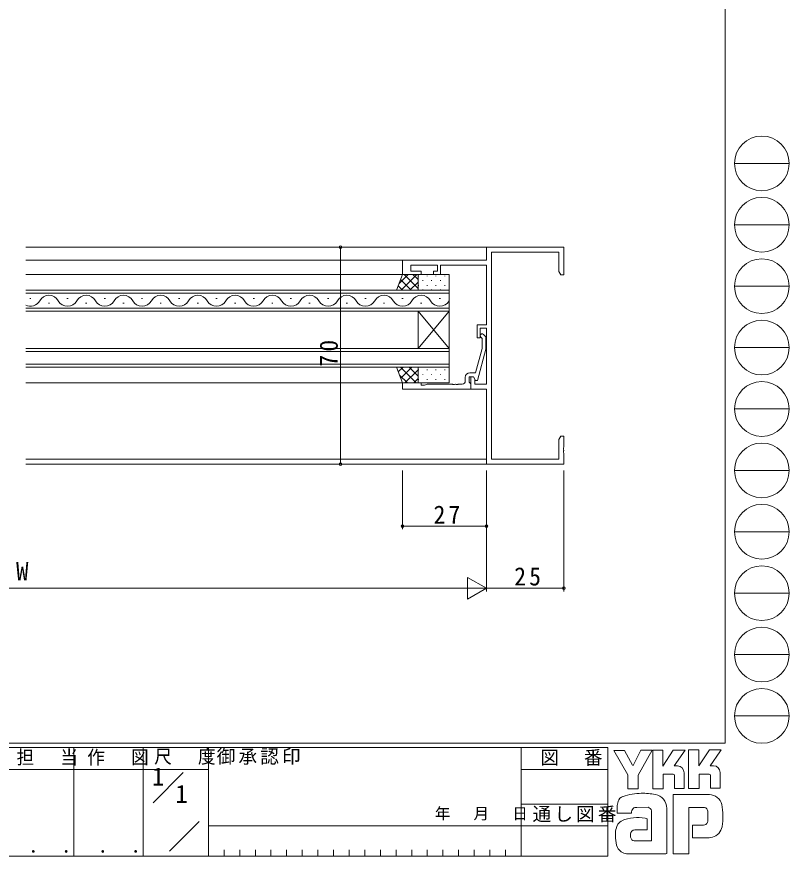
# Model space of a CAD drawing. Units: millimetres, scale not verified. Extents: x -594 to 199, y -420 to 144.
# Drawn here: x -49.6 to 199.4, y -420 to -149.3 of the extents above; entities that cross this region are included whole.
import ezdxf
from ezdxf.enums import TextEntityAlignment as Align

# ---------------------------------------------------------------- set-up
doc = ezdxf.new("R2010")
doc.units = ezdxf.units.MM
doc.header["$LTSCALE"] = 2
for name, color, linetype, lineweight in [('0-1_YKK_ZWAK', 7, 'Continuous', 9), ('0-3_YKK_11', 7, 'Continuous', 9), ('0-4_YKK_12', 2, 'Continuous', 9), ('0-5_YKK_13', 4, 'Continuous', 9), ('0-7_YKK_D', 6, 'Continuous', 9)]:
    doc.layers.add(name, color=color, linetype=linetype, lineweight=lineweight)
doc.layers.add('0-2_USER1', color=7, linetype='Continuous')
doc.styles.add('ＭＳ ゴシック', font='')
doc.styles.get('ＭＳ ゴシック').set_extended_font_data('MS Gothic')

msp = doc.modelspace()

# ---------------------------------------------------------------- linework, layer by layer
at = {"layer": '0-1_YKK_ZWAK'}
for p, q in [((178.8, 141.4), (178.8, -383.6)), ((181.776, -196.616), (199.416, -196.616)), ((181.776, -216.412), (199.416, -216.412)), ((181.776, -236.208), (199.416, -236.208)), ((181.776, -256.004), (199.416, -256.004)), ((181.776, -275.8), (199.416, -275.8)), ((181.776, -295.596), (199.416, -295.596)), ((181.776, -315.392), (199.416, -315.392)), ((181.776, -335.188), (199.416, -335.188)), ((181.776, -354.984), (199.416, -354.984)), ((181.776, -374.78), (199.416, -374.78)), ((178.8, -383.6), (-591.2, -383.6)), ((141, -385), (-591.2, -385)), ((-31.2, -385), (-31.2, -420)), ((-8.8, -385), (-8.8, -420)), ((12.2, -385), (12.2, -420)), ((113, -385), (113, -420)), ((141, -385), (141, -420)), ((142.837, -385.906), (146.351, -385.906)), ((147.432, -393.799), (142.837, -385.906)), ((151.636, -385.798), (149.081, -390.771)), ((155.46, -398.231), (155.46, -385.825)), ((166.974, -385.717), (170.245, -385.717)), ((166.974, -398.123), (166.974, -385.717)), ((173.678, -385.717), (177.462, -385.717)), ((177.083, -386.365), (173.961, -390.825)), ((177.462, -385.717), (177.083, -386.365)), ((-7.816, -391.999), (-76, -391.999)), ((-7.816, -391.999), (12.2, -391.999)), ((113, -392), (141, -392)), ((163.379, -390.906), (162.34, -390.906)), ((175.001, -390.825), (173.961, -390.825)), ((-5.63, -402.736), (4.064, -393.043)), ((161.974, -393.582), (158.784, -393.582)), ((165.542, -393.069), (165.542, -398.15)), ((170.38, -393.555), (170.38, -398.123)), ((173.569, -393.555), (170.38, -393.555)), ((174.002, -393.717), (173.569, -393.555)), ((174.002, -398.096), (174.002, -393.717)), ((177.164, -393.069), (177.164, -398.096)), ((173.624, -400.096), (162.028, -400.096)), ((162.028, -400.096), (162.028, -419.206)), ((170.38, -398.123), (166.974, -398.123)), ((174.002, -398.046), (174.052, -398.096)), ((177.164, -398.096), (174.002, -398.096)), ((113, -403.199), (141, -403.199)), ((143.918, -406.07), (143.918, -404.141)), ((153.946, -404.205), (150.248, -404.275)), ((155.027, -415.071), (155.027, -405.34)), ((159.92, -404.583), (159.92, -419.179)), ((167.055, -404.259), (171.704, -404.259)), ((167.055, -419.206), (167.055, -404.259)), ((173.173, -405.756), (173.191, -408.391)), ((148.567, -406.07), (143.918, -406.07)), ((-0.328, -418.345), (9.196, -408.821)), ((12.2, -410.2), (113, -410.2)), ((141, -410.199), (113, -410.199)), ((168.272, -409.989), (168.272, -414.125)), ((171.813, -409.989), (168.272, -409.989)), ((153.676, -411.53), (149.681, -411.535)), ((173.596, -414.125), (174.678, -413.882)), ((149.405, -415.071), (155.027, -415.071)), ((154.595, -415.071), (154.946, -415.071)), ((155.027, -415.07), (155.028, -415.071)), ((168.272, -414.125), (173.596, -414.125)), ((17.24, -417.9), (17.24, -420)), ((22.28, -417.9), (22.28, -420)), ((27.32, -417.9), (27.32, -420)), ((32.36, -417.9), (32.36, -420)), ((37.4, -417.9), (37.4, -420)), ((42.44, -417.9), (42.44, -420)), ((47.48, -417.9), (47.48, -420)), ((52.52, -417.9), (52.52, -420)), ((57.56, -417.9), (57.56, -420)), ((62.6, -417.9), (62.6, -420)), ((67.64, -417.9), (67.64, -420)), ((72.68, -417.9), (72.68, -420)), ((77.72, -417.9), (77.72, -420)), ((82.76, -417.9), (82.76, -420)), ((87.8, -417.9), (87.8, -420)), ((92.84, -417.9), (92.84, -420)), ((97.88, -417.9), (97.88, -420)), ((102.92, -417.9), (102.92, -420)), ((107.96, -417.9), (107.96, -420)), ((148.567, -419.26), (147.08, -419.26)), ((159.595, -419.233), (148.567, -419.26)), ((159.92, -419.179), (159.595, -419.233)), ((-591.2, -420), (141, -420))]:
    msp.add_line(p, q, dxfattribs=at)
for points in [[(146.351, -385.906), (148.864, -390.609), (149.081, -390.771)], [(151.636, -385.798), (155.262, -385.798), (150.729, -393.826)], [(155.46, -385.825), (158.676, -385.825), (158.676, -390.923), (162.055, -385.771)], [(162.055, -385.771), (165.88, -385.771), (162.34, -390.906)], [(170.245, -385.717), (170.245, -390.908), (173.678, -385.717)], [(150.729, -393.826), (150.729, -398.258), (147.432, -398.258), (147.432, -393.799)], [(158.784, -393.582), (158.784, -398.231), (155.46, -398.231)], [(165.542, -398.15), (162.406, -398.15), (162.406, -393.744), (161.974, -393.582)], [(152.973, -407.773), (153.676, -407.935), (153.676, -411.53)], [(162.028, -419.206), (166.271, -419.206), (167.055, -419.206)]]:
    msp.add_lwpolyline(points, dxfattribs=at)
for centre in [(190.596, -196.616), (190.596, -216.412), (190.596, -236.208), (190.596, -256.004), (190.596, -275.8), (190.596, -295.596), (190.596, -315.392), (190.596, -335.188), (190.596, -354.984), (190.596, -374.78)]:
    msp.add_circle(centre, 8.82, dxfattribs=at)
for centre, radius, start, end in [((163.379, -393.069), 2.163, 0.00165, 89.99603), ((175, -392.988), 2.163, 0.00165, 89.99603), ((151.722, -417.401), 17.68, 89.89165, 109.30847), ((152.241, -420.463), 20.748, 78.78009, 91.46938), ((155.53, -404.496), 4.449, 40.66422, 80.31693), ((173.472, -404.44), 4.341, 14.44571, 87.08746), ((148.959, -404.166), 5.037, 158.41083, 179.71774), ((146.606, -403.055), 2.444, 109.02126, 161.51263), ((155.309, -404.485), 4.612, 358.78058, 38.76563), ((150.675, -406.007), 2.109, 138.46381, 181.71359), ((150.115, -405.971), 1.701, 85.50551, 126.78038), ((153.456, -405.754), 1.625, 14.75519, 72.44994), ((171.865, -405.479), 1.229, 16.43123, 96.91661), ((169.531, -406.208), 3.673, 4.93422, 17.03551), ((157.166, -407.187), 20.86, 350.99026, 10.67624), ((147.427, -411.927), 3.908, 121.8271, 169.08475), ((150.52, -420.854), 13.309, 79.38097, 112.05824), ((169.51, -408.041), 3.697, 343.6902, 354.75362), ((154.449, -413.395), 11.082, 168.76372, 199.80078), ((171.814, -408.684), 1.306, 269.95467, 342.90144), ((173.535, -409.745), 4.291, 285.4429, 349.90448), ((150.582, -413.328), 2.369, 171.08202, 216.71922), ((149.69, -412.979), 1.445, 90.33952, 178.03638), ((149.65, -413.565), 1.526, 230.97279, 260.7549), ((147.44, -415.443), 3.823, 207.31435, 263.59464)]:
    msp.add_arc(centre, radius, start, end, dxfattribs=at)
at = {"layer": '0-3_YKK_11'}
for p, q in [((101.797, -223.6), (126.797, -223.6)), ((101.797, -227.8), (101.797, -223.6)), ((126.797, -223.6), (126.797, -232.6)), ((125.167, -225.23), (103.427, -225.23)), ((103.427, -225.23), (103.427, -291.97)), ((125.167, -231.509), (125.167, -225.23)), ((74.797, -227.8), (101.797, -227.8)), ((74.797, -232.4), (74.797, -227.8)), ((77.497, -229.43), (77.497, -231.4)), ((85.997, -229.43), (77.497, -229.43)), ((85.997, -231.4), (85.997, -229.43)), ((86.997, -229.43), (86.997, -232.4)), ((101.797, -229.43), (86.997, -229.43)), ((101.797, -248.7), (101.797, -229.43)), ((80.797, -232.4), (74.797, -232.4)), ((77.497, -231.4), (80.797, -231.4)), ((80.797, -231.4), (80.797, -232.4)), ((84.797, -231.4), (85.997, -231.4)), ((84.797, -232.4), (84.797, -231.4)), ((86.997, -232.4), (84.797, -232.4)), ((125.797, -232.6), (125.167, -231.509)), ((126.797, -232.6), (125.797, -232.6)), ((98.797, -248.7), (101.797, -248.7)), ((98.797, -252.9), (98.797, -248.7)), ((99.797, -249.7), (99.797, -252.9)), ((101.797, -249.7), (99.797, -249.7)), ((101.797, -267.77), (101.797, -249.7)), ((99.797, -252.9), (98.797, -252.9)), ((100.397, -253.049), (99.972, -252.624)), ((100.397, -256.339), (100.397, -253.049)), ((100.821, -251.776), (101.597, -252.551)), ((101.597, -252.551), (101.597, -256.497)), ((98.317, -264.1), (100.397, -256.339)), ((101.597, -256.497), (98.89, -266.6)), ((96.497, -264.1), (98.317, -264.1)), ((74.797, -267.4), (80.797, -267.4)), ((74.797, -269.4), (74.797, -267.4)), ((80.797, -267.4), (80.797, -268.1)), ((81.797, -268.1), (82.703, -267.77)), ((82.703, -267.77), (90.839, -267.77)), ((90.839, -267.77), (91.022, -267.89)), ((91.022, -267.89), (91.572, -267.89)), ((91.572, -267.89), (91.755, -267.77)), ((91.755, -267.77), (91.839, -267.77)), ((91.839, -267.77), (92.022, -267.89)), ((92.022, -267.89), (92.572, -267.89)), ((92.572, -267.89), (92.755, -267.77)), ((92.755, -267.77), (93.997, -267.77)), ((94.997, -266.77), (94.997, -265.6)), ((96.297, -265.4), (96.297, -267.2)), ((97.597, -265.4), (96.297, -265.4)), ((96.297, -267.2), (96.497, -267.4)), ((96.497, -267.4), (96.797, -267.7)), ((96.797, -265.4), (97.597, -265.4)), ((96.797, -269.4), (96.797, -265.4)), ((96.797, -267.7), (96.797, -269.4)), ((97.597, -265.4), (98.097, -266.266)), ((98.29, -266.6), (97.597, -265.4)), ((98.097, -266.266), (98.097, -267.77)), ((98.097, -267.77), (101.797, -267.77)), ((98.89, -266.6), (98.29, -266.6)), ((96.797, -269.4), (74.797, -269.4)), ((80.797, -268.1), (81.797, -268.1)), ((101.797, -269.4), (96.797, -269.4)), ((101.797, -293.6), (101.797, -269.4)), ((125.167, -285.691), (125.797, -284.6)), ((125.167, -291.97), (125.167, -285.691)), ((125.797, -284.6), (126.797, -284.6)), ((126.797, -284.6), (126.797, -288.142)), ((126.797, -288.142), (126.677, -288.325)), ((126.677, -288.325), (126.677, -288.875)), ((126.677, -288.875), (126.797, -289.058)), ((126.797, -289.142), (126.677, -289.325)), ((126.677, -289.325), (126.677, -289.875)), ((126.797, -289.058), (126.797, -289.142)), ((103.427, -291.97), (125.167, -291.97)), ((126.677, -289.875), (126.797, -290.058)), ((126.797, -290.058), (126.797, -293.6)), ((126.797, -293.6), (101.797, -293.6))]:
    msp.add_line(p, q, dxfattribs=at)
for centre, radius, start, end in [((100.397, -252.2), 0.6, 44.99998, 225), ((96.497, -265.6), 1.5, 90, 179.99998), ((93.997, -266.77), 1, 270, 359.99998)]:
    msp.add_arc(centre, radius, start, end, dxfattribs=at)
at = {"layer": '0-4_YKK_12'}
for p, q in [((102.097, -223.6), (-46.703, -223.6)), ((75.097, -227.8), (-46.703, -227.8)), ((75.297, -232.4), (-46.703, -232.4)), ((-46.703, -237.5), (89.797, -237.5)), ((89.797, -237.5), (89.797, -244.3)), ((89.797, -238.5), (-46.703, -238.5)), ((-45.403, -240.14), (-45.003, -240.14)), ((-33.403, -240.14), (-33.003, -240.14)), ((-21.403, -240.14), (-21.003, -240.14)), ((-9.403, -240.14), (-9.003, -240.14)), ((2.597, -240.14), (2.997, -240.14)), ((14.597, -240.14), (14.997, -240.14)), ((26.597, -240.14), (26.997, -240.14)), ((38.597, -240.14), (38.997, -240.14)), ((50.597, -240.14), (50.997, -240.14)), ((62.597, -240.14), (62.997, -240.14)), ((74.597, -240.14), (74.997, -240.14)), ((86.597, -240.14), (86.997, -240.14)), ((-46.703, -243.3), (89.797, -243.3)), ((-39.403, -241.66), (-39.003, -241.66)), ((-27.403, -241.66), (-27.003, -241.66)), ((-15.403, -241.66), (-15.003, -241.66)), ((-3.403, -241.66), (-3.003, -241.66)), ((8.597, -241.66), (8.997, -241.66)), ((20.597, -241.66), (20.997, -241.66)), ((32.597, -241.66), (32.997, -241.66)), ((44.597, -241.66), (44.997, -241.66)), ((56.597, -241.66), (56.997, -241.66)), ((68.597, -241.66), (68.997, -241.66)), ((80.597, -241.66), (80.997, -241.66)), ((89.797, -244.3), (-46.703, -244.3)), ((89.797, -256.3), (79.797, -244.3)), ((89.797, -244.3), (79.797, -256.3)), ((79.797, -244.3), (79.797, -256.3)), ((89.797, -244.3), (89.797, -256.3)), ((-46.703, -256.3), (89.797, -256.3)), ((89.797, -256.3), (89.797, -262.3)), ((89.797, -257.3), (-46.703, -257.3)), ((-46.703, -261.3), (89.797, -261.3)), ((89.797, -262.3), (-46.703, -262.3)), ((75.097, -267.4), (-46.703, -267.4)), ((101.797, -291.97), (-46.703, -291.97)), ((102.097, -293.6), (-46.703, -293.6))]:
    msp.add_line(p, q, dxfattribs=at)
for centre, start, end in [((-39.203, -242.577), 29.20253, 150.79745), ((-27.203, -242.577), 29.20253, 150.79745), ((-15.203, -242.577), 29.20253, 150.79745), ((-3.203, -242.577), 29.20253, 150.79745), ((8.797, -242.577), 29.20253, 150.79745), ((20.797, -242.577), 29.20253, 150.79745), ((32.797, -242.577), 29.20253, 150.79745), ((44.797, -242.577), 29.20253, 150.79745), ((56.797, -242.577), 29.20253, 150.79745), ((68.797, -242.577), 29.20253, 150.79745), ((80.797, -242.577), 29.20253, 150.79745), ((-45.203, -239.223), 244.12239, 330.79745), ((-33.203, -239.223), 209.20253, 330.79745), ((-21.203, -239.223), 209.20253, 330.79745), ((-9.203, -239.223), 209.20253, 330.79745), ((2.797, -239.223), 209.20253, 330.79745), ((14.797, -239.223), 209.20253, 330.79745), ((26.797, -239.223), 209.20253, 330.79745), ((38.797, -239.223), 209.20253, 330.79745), ((50.797, -239.223), 209.20253, 330.79745), ((62.797, -239.223), 209.20253, 330.79745), ((74.797, -239.223), 209.20253, 330.79745), ((86.797, -239.223), 209.20253, 330.79745)]:
    msp.add_arc(centre, 3.437, start, end, dxfattribs=at)
at = {"layer": '0-5_YKK_13'}
for p, q in [((72.797, -237.5), (74.797, -232.4)), ((76.6, -232.4), (73.633, -235.367)), ((79.429, -232.4), (74.329, -237.5)), ((74.797, -232.4), (79.797, -232.4)), ((79.797, -236.92), (75.277, -232.4)), ((79.797, -234.092), (78.105, -232.4)), ((79.797, -232.4), (79.797, -237.5)), ((89.797, -232.4), (79.797, -232.4)), ((79.797, -232.4), (79.797, -237.5)), ((89.797, -237.5), (89.797, -232.4)), ((77.548, -237.5), (74.135, -234.087)), ((79.797, -234.86), (77.157, -237.5)), ((79.887, -232.82), (79.887, -233.02)), ((81.302, -234.235), (81.302, -234.435)), ((82.717, -232.82), (82.717, -233.02)), ((84.132, -234.235), (84.132, -234.435)), ((85.547, -232.82), (85.547, -233.02)), ((86.962, -234.235), (86.962, -234.435)), ((88.377, -232.82), (88.377, -233.02)), ((89.792, -234.235), (89.792, -234.435)), ((79.797, -237.5), (72.797, -237.5)), ((74.72, -237.5), (73.338, -236.119)), ((79.797, -237.5), (89.797, -237.5)), ((79.887, -235.85), (79.887, -236.05)), ((81.302, -237.265), (81.302, -237.465)), ((82.717, -235.85), (82.717, -236.05)), ((84.132, -237.265), (84.132, -237.465)), ((85.547, -235.85), (85.547, -236.05)), ((86.962, -237.265), (86.962, -237.465)), ((88.377, -235.85), (88.377, -236.05)), ((89.792, -237.265), (89.792, -237.465)), ((72.797, -262.3), (74.797, -267.4)), ((79.797, -262.3), (72.797, -262.3)), ((74.984, -262.3), (73.413, -263.871)), ((79.164, -267.4), (74.064, -262.3)), ((77.813, -262.3), (74.21, -265.903)), ((79.797, -265.204), (76.892, -262.3)), ((79.797, -262.376), (79.721, -262.3)), ((79.797, -267.4), (79.797, -262.3)), ((79.797, -262.3), (89.797, -262.3)), ((79.797, -267.4), (79.797, -262.3)), ((89.797, -262.3), (89.797, -267.4)), ((76.335, -267.4), (73.804, -264.869)), ((79.797, -263.145), (75.541, -267.4)), ((79.887, -263.12), (79.887, -263.32)), ((81.302, -264.535), (81.302, -264.735)), ((82.717, -263.12), (82.717, -263.32)), ((84.132, -264.535), (84.132, -264.735)), ((85.547, -263.12), (85.547, -263.32)), ((86.962, -264.535), (86.962, -264.735)), ((88.377, -263.12), (88.377, -263.32)), ((89.792, -264.535), (89.792, -264.735)), ((74.797, -267.4), (79.797, -267.4)), ((79.797, -265.973), (78.37, -267.4)), ((89.797, -267.4), (79.797, -267.4)), ((79.887, -266.15), (79.887, -266.35)), ((82.717, -266.15), (82.717, -266.35)), ((85.547, -266.15), (85.547, -266.35)), ((88.377, -266.15), (88.377, -266.35))]:
    msp.add_line(p, q, dxfattribs=at)
at = {"layer": '0-7_YKK_D'}
for p, q in [((72.797, -223.6), (53.797, -223.6)), ((54.797, -223.6), (54.797, -293.6)), ((72.797, -293.6), (53.797, -293.6)), ((74.797, -295.6), (74.797, -314.6)), ((101.797, -295.6), (101.797, -314.6)), ((101.797, -295.6), (101.797, -334.6)), ((101.797, -295.6), (101.797, -334.6)), ((126.797, -295.6), (126.797, -334.6)), ((74.797, -313.6), (101.797, -313.6)), ((95.735, -330.1), (95.735, -337.1)), ((101.797, -333.6), (95.735, -330.1)), ((94.797, -333.6), (-191.203, -333.6)), ((101.797, -333.6), (89.672, -333.6)), ((101.797, -333.6), (95.735, -337.1)), ((101.797, -333.6), (126.797, -333.6))]:
    msp.add_line(p, q, dxfattribs=at)
for centre in [(54.797, -223.6), (54.797, -293.6), (74.797, -313.6), (101.797, -313.6), (126.797, -333.6)]:
    msp.add_circle(centre, 0.425, dxfattribs=at)

# ---------------------------------------------------------------- texts
at = {"layer": '0-1_YKK_ZWAK', "color": 4, "style": 'ＭＳ ゴシック'}
msp.add_text('年   月   日', height=3.666, dxfattribs=at).set_placement((85.176, -409.169), align=Align.BOTTOM_LEFT)
at = {"layer": '0-1_YKK_ZWAK', "char_height": 4.399, "attachment_point": 7, "style": 'ＭＳ ゴシック'}
for s, insert in [('\\T1.24;\\W0.95;担\\~\\~当', (-49.645, -390.78)), ('\\T1.24;\\W0.95;作\\~\\~図', (-26.88, -390.762)), ('\\T1.24;\\W0.95;尺\\~\\~度', (-5.288, -390.537)), ('\\T1.17;御承認印', (14.867, -390.533)), ('\\T1.17;図\u3000番', (119.198, -390.862)), ('\\T1.17;通し図番', (116.679, -409.085)), ('\\T1.24;\\W0.95;\\~．\\~．', (-49.145, -418.946)), ('\\T1.24;\\W0.95;\\~．\\~．', (-26.745, -418.946))]:
    msp.add_mtext(s, dxfattribs=dict(at, insert=insert))
at = {"layer": '0-2_USER1', "style": 'ＭＳ ゴシック'}
for p in [(-6, -398.999), (1.533, -404.599)]:
    msp.add_text('1', height=5.865, dxfattribs=at).set_placement(p, align=Align.BOTTOM_LEFT)
at = {"layer": '0-7_YKK_D', "color": 7, "style": 'ＭＳ ゴシック'}
msp.add_text('W', height=5.865, dxfattribs=at).set_placement((-49.803, -332.8), align=Align.BOTTOM_LEFT)
at = {"layer": '0-7_YKK_D', "color": 7, "insert": (53.997, -262.12), "char_height": 5.865, "attachment_point": 7, "rotation": 90, "style": 'ＭＳ ゴシック'}
msp.add_mtext('\\T1.27;\\W0.95;70', dxfattribs=at)
at = {"layer": '0-7_YKK_D', "color": 7, "char_height": 5.865, "attachment_point": 7, "style": 'ＭＳ ゴシック'}
for s, insert in [('\\T1.27;\\W0.95;27', (84.777, -312.8)), ('\\T1.27;\\W0.95;25', (110.777, -332.8))]:
    msp.add_mtext(s, dxfattribs=dict(at, insert=insert))

doc.saveas('drawing.dxf')
